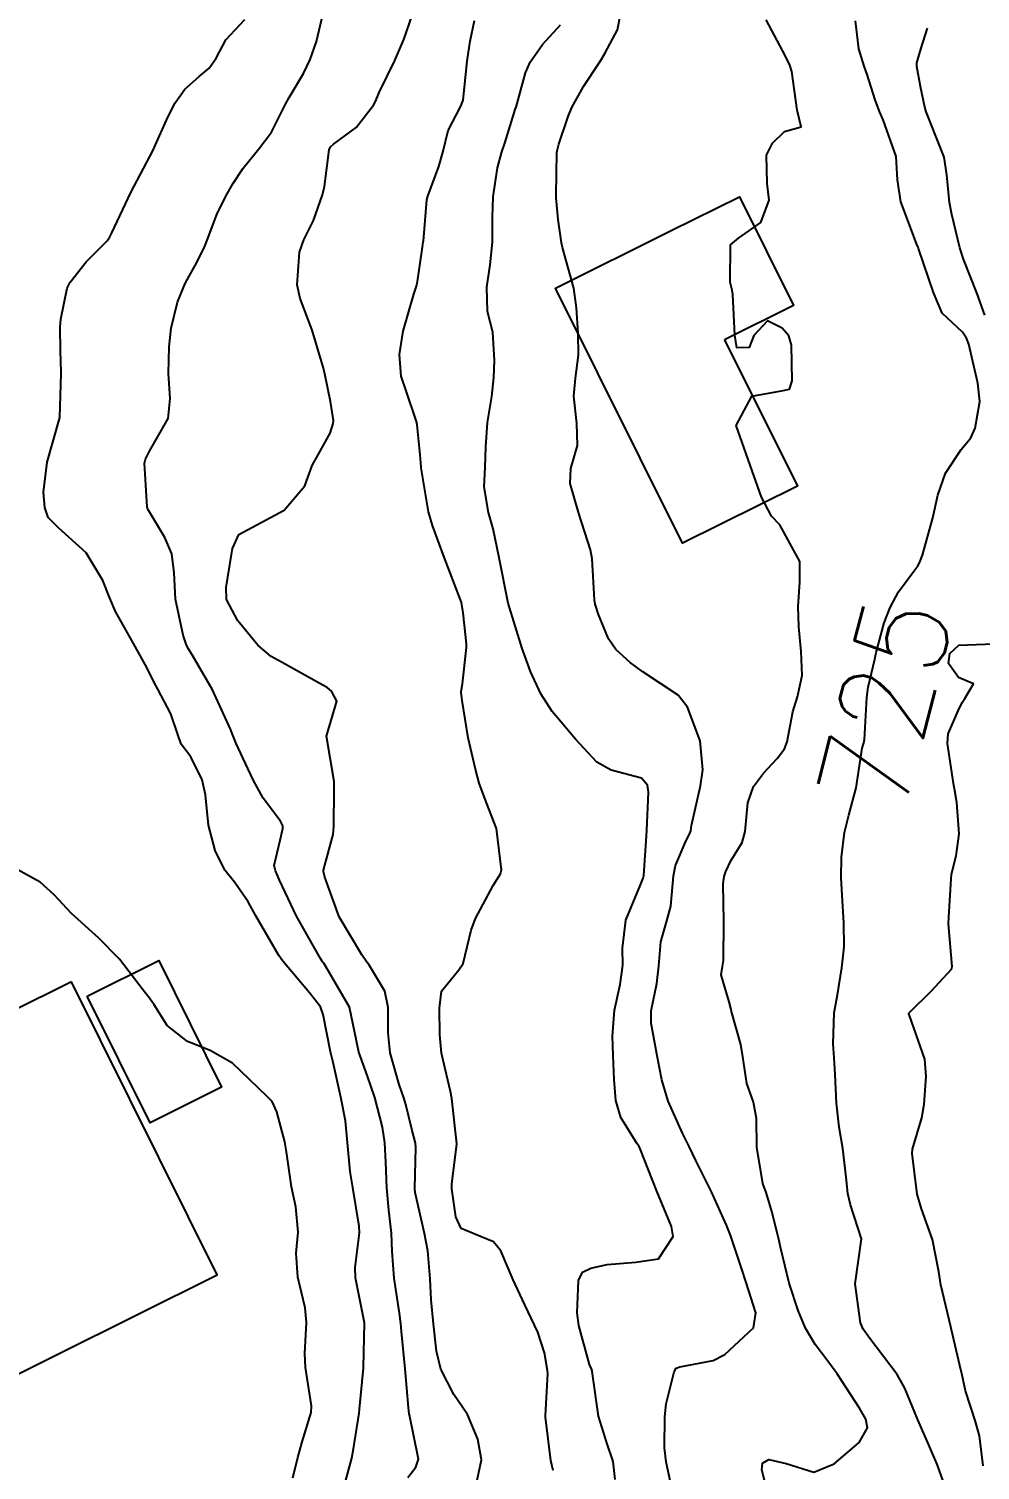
# Model space of a CAD drawing. Header units: metres. Extents: x 298520 to 308411, y 7433745 to 7450750.
# Drawn here: x 305137.4 to 305179.6, y 7438328.6 to 7438392.5 of the extents above; entities that cross this region are included whole.
import ezdxf
from ezdxf.enums import TextEntityAlignment as Align

# ---------------------------------------------------------------- set-up
doc = ezdxf.new("R2010")
doc.units = ezdxf.units.M
doc.header["$LTSCALE"] = 10
for name, color, linetype in [('Cotas', 45, 'Continuous'), ('Curvas de Nivel 1m', 11, 'Continuous'), ('Curvas de Nivel 5m', 15, 'Continuous'), ('Edificações', 30, 'Continuous')]:
    doc.layers.add(name, color=color, linetype=linetype)
doc.styles.add('Style-STANDARD', font='STANDARD.shx')

msp = doc.modelspace()

# ---------------------------------------------------------------- linework, layer by layer
at = {"layer": 'Curvas de Nivel 1m', "flags": 128}
for points, elevation in [([(305151.36, 7438327.939), (305151.674, 7438329.135), (305151.76, 7438329.552), (305152.005, 7438331.132), (305152.026, 7438331.302), (305152.201, 7438333.13), (305152.202, 7438333.151), (305152.243, 7438335.13), (305151.838, 7438337.134), (305151.829, 7438337.583), (305152.017, 7438339.133), (305152.008, 7438339.42), (305151.724, 7438341.136), (305151.613, 7438341.847), (305151.494, 7438343.138), (305151.397, 7438344.095), (305151.192, 7438345.142), (305150.846, 7438346.686), (305150.742, 7438347.147), (305150.409, 7438348.808), (305150.293, 7438349.151), (305149.809, 7438349.766), (305148.624, 7438351.168), (305148.437, 7438351.432), (305147.43, 7438353.185), (305147.085, 7438353.807), (305146.478, 7438354.672), (305146.052, 7438355.204), (305145.626, 7438356.079), (305145.32, 7438357.212), (305145.183, 7438358.557), (305145.043, 7438359.215), (305144.543, 7438360.242), (305144.115, 7438360.793), (305143.957, 7438361.229), (305143.655, 7438362.145), (305143.069, 7438363.243), (305142.903, 7438363.563), (305142.592, 7438364.192), (305141.996, 7438365.256), (305141.202, 7438366.687), (305140.944, 7438367.267), (305140.641, 7438368.051), (305139.899, 7438369.278), (305138.664, 7438370.396), (305138.218, 7438370.846), (305138.06, 7438371.299), (305138.01, 7438371.973), (305138.164, 7438373.298), (305138.723, 7438375.29), (305138.794, 7438377.238), (305138.793, 7438377.29), (305138.757, 7438378.245), (305138.743, 7438379.29), (305138.776, 7438379.646), (305139.06, 7438381.018), (305139.181, 7438381.286), (305139.904, 7438382.181), (305140.821, 7438383.12), (305140.887, 7438383.204), (305140.925, 7438383.268), (305141.034, 7438383.476), (305141.885, 7438385.254), (305142.862, 7438387.138), (305142.893, 7438387.209), (305142.906, 7438387.24), (305143.518, 7438388.599), (305143.848, 7438389.23), (305144.275, 7438389.85), (305144.905, 7438390.406), (305145.355, 7438390.769), (305145.666, 7438391.212), (305146.099, 7438392.035), (305146.939, 7438392.925)], 718), ([(305154.165, 7438328.274), (305154.526, 7438328.74), (305154.644, 7438329.095), (305154.234, 7438331.059), (305154.223, 7438331.1), (305154.197, 7438331.378), (305154.047, 7438333.103), (305153.884, 7438334.75), (305153.848, 7438335.106), (305153.791, 7438335.566), (305153.553, 7438337.111), (305153.474, 7438338.301), (305153.437, 7438339.113), (305153.323, 7438340.135), (305153.229, 7438341.116), (305153.193, 7438342.254), (305153.151, 7438343.118), (305153.041, 7438343.811), (305152.704, 7438345.125), (305152.377, 7438346.069), (305151.986, 7438347.134), (305151.895, 7438347.638), (305151.575, 7438349.138), (305150.432, 7438351.087), (305150.385, 7438351.15), (305150.294, 7438351.292), (305149.222, 7438353.162), (305148.479, 7438354.766), (305148.351, 7438355.041), (305148.293, 7438355.173), (305148.241, 7438355.42), (305148.503, 7438356.534), (305148.622, 7438357.058), (305148.618, 7438357.169), (305148.515, 7438357.377), (305147.748, 7438358.405), (305147.317, 7438359.188), (305147.065, 7438359.718), (305146.549, 7438360.828), (305146.398, 7438361.202), (305146.293, 7438361.467), (305145.495, 7438363.211), (305144.598, 7438364.752), (305144.418, 7438365.04), (305144.338, 7438365.224), (305144.2, 7438365.635), (305143.854, 7438367.232), (305143.807, 7438368.395), (305143.701, 7438369.234), (305143.384, 7438369.963), (305142.672, 7438371.143), (305142.616, 7438371.251), (305142.6, 7438371.325), (305142.491, 7438373.252), (305142.523, 7438373.433), (305142.708, 7438373.792), (305143.537, 7438375.238), (305143.627, 7438376.132), (305143.547, 7438377.238), (305143.579, 7438378.419), (305143.662, 7438379.237), (305143.943, 7438380.391), (305144.292, 7438381.225), (305144.466, 7438381.556), (305144.807, 7438382.155), (305145.158, 7438382.876), (305145.291, 7438383.215), (305145.712, 7438384.333), (305146.151, 7438385.207), (305146.404, 7438385.647), (305146.854, 7438386.334), (305147.554, 7438387.19), (305148.116, 7438387.939), (305148.746, 7438389.172), (305148.896, 7438389.469), (305149.538, 7438390.532), (305149.837, 7438391.161), (305150.121, 7438391.962), (305150.398, 7438393.155)], 719), ([(305160.612, 7438328.582), (305160.514, 7438329.027), (305160.268, 7438330.953), (305160.266, 7438331.029), (305160.371, 7438332.878), (305160.365, 7438333.029), (305160.231, 7438333.809), (305159.929, 7438334.724), (305159.79, 7438335.037), (305159.361, 7438335.934), (305158.841, 7438337.044), (305158.286, 7438338.328), (305157.96, 7438338.725), (305157.144, 7438339.067), (305156.532, 7438339.313), (305156.3, 7438339.831), (305156.112, 7438341.082), (305156.116, 7438341.282), (305156.343, 7438343.08), (305156.121, 7438345.082), (305156.055, 7438345.396), (305155.664, 7438347.087), (305155.58, 7438347.91), (305155.567, 7438349.088), (305155.664, 7438349.844), (305156.43, 7438350.796), (305156.626, 7438351.077), (305156.977, 7438352.551), (305157.169, 7438353.069), (305157.95, 7438354.53), (305158.279, 7438355.053), (305158.313, 7438355.225), (305158.098, 7438357.056), (305157.656, 7438358.195), (305157.333, 7438359.068), (305157.162, 7438359.694), (305156.84, 7438361.076), (305156.578, 7438362.735), (305156.528, 7438363.081), (305156.526, 7438363.138), (305156.587, 7438363.478), (305156.77, 7438365.077), (305156.769, 7438365.242), (305156.618, 7438366.62), (305156.545, 7438367.081), (305156.502, 7438367.204), (305155.778, 7438369.089), (305155.264, 7438370.497), (305155.086, 7438371.096), (305154.756, 7438373.046), (305154.752, 7438373.1), (305154.708, 7438373.633), (305154.573, 7438374.954), (305154.547, 7438375.103), (305154.093, 7438376.466), (305153.866, 7438377.113), (305153.792, 7438378.08), (305153.961, 7438379.112), (305154.438, 7438380.753), (305154.548, 7438381.104), (305154.59, 7438381.309), (305154.819, 7438382.838), (305154.85, 7438383.072), (305154.854, 7438383.1), (305155.005, 7438384.934), (305155.046, 7438385.098), (305155.541, 7438386.408), (305155.726, 7438387.091), (305155.96, 7438388.005), (305156.519, 7438389.084), (305156.618, 7438389.361), (305156.796, 7438391.081), (305156.811, 7438391.185), (305156.926, 7438391.976), (305157.123, 7438392.894)], 721), ([(305166.027, 7438327.089), (305165.63, 7438328.965), (305165.556, 7438329.589), (305165.564, 7438330.966), (305165.629, 7438331.538), (305165.986, 7438332.962), (305166.061, 7438333.126), (305166.225, 7438333.189), (305167.708, 7438333.465), (305168.231, 7438333.732), (305169.494, 7438334.921), (305169.598, 7438335.574), (305169.176, 7438336.926), (305168.948, 7438337.598), (305168.51, 7438338.937), (305168.453, 7438339.096), (305168.298, 7438339.473), (305167.628, 7438340.947), (305166.947, 7438342.34), (305166.644, 7438342.957), (305166.349, 7438343.543), (305165.714, 7438344.966), (305165.438, 7438345.908), (305165.222, 7438346.972), (305164.953, 7438348.429), (305164.958, 7438348.975), (305165.209, 7438350.188), (305165.303, 7438350.971), (305165.391, 7438352.029), (305165.653, 7438352.968), (305165.828, 7438353.607), (305165.956, 7438354.965), (305166.033, 7438355.421), (305166.506, 7438356.519), (305166.661, 7438356.808), (305166.713, 7438356.957), (305166.751, 7438357.193), (305167.142, 7438358.951), (305167.255, 7438359.664), (305167.126, 7438360.951), (305166.575, 7438362.441), (305166.163, 7438362.964), (305164.593, 7438363.999), (305164.025, 7438364.417), (305163.388, 7438364.998), (305163.066, 7438365.462), (305162.618, 7438366.549), (305162.472, 7438367.012), (305162.447, 7438367.191), (305162.345, 7438369.013), (305162.263, 7438369.408), (305161.745, 7438371.019), (305161.367, 7438372.349), (305161.401, 7438373.023), (305161.689, 7438374.044), (305161.656, 7438375.021), (305161.524, 7438376.233), (305161.604, 7438377.021), (305161.736, 7438378.043), (305161.714, 7438379.021), (305161.653, 7438380.153), (305161.525, 7438381.023), (305161.026, 7438382.822), (305160.977, 7438383.028), (305160.833, 7438384.066), (305160.741, 7438385.031), (305160.74, 7438385.135), (305160.778, 7438387.031), (305160.786, 7438387.109), (305160.868, 7438387.399), (305161.282, 7438388.631), (305161.443, 7438389.024), (305161.96, 7438389.962), (305162.659, 7438391.013), (305162.756, 7438391.17), (305162.92, 7438391.455), (305163.463, 7438392.474), (305163.563, 7438393.001)], 723), ([(305170.158, 7438327.455), (305169.87, 7438328.614), (305169.9, 7438328.914), (305170.175, 7438329.073), (305170.947, 7438328.902), (305172.169, 7438328.519), (305173.073, 7438328.877), (305174.183, 7438329.834), (305174.561, 7438330.485), (305174.474, 7438330.857), (305174.2, 7438331.352), (305173.213, 7438332.875), (305172.79, 7438333.443), (305172.236, 7438334.168), (305171.805, 7438334.894), (305171.475, 7438335.678), (305171.086, 7438336.902), (305170.701, 7438338.494), (305170.609, 7438338.907), (305170.305, 7438340.079), (305170.116, 7438340.718), (305170.055, 7438340.914), (305169.916, 7438341.319), (305169.651, 7438342.92), (305169.636, 7438344.201), (305169.498, 7438344.923), (305169.195, 7438345.747), (305169.024, 7438346.931), (305168.943, 7438347.477), (305168.525, 7438348.938), (305168.502, 7438349.027), (305168.417, 7438349.377), (305168.068, 7438350.574), (305168.117, 7438350.935), (305168.165, 7438351.206), (305168.179, 7438352.934), (305168.146, 7438354.602), (305168.192, 7438354.934), (305168.268, 7438355.152), (305168.493, 7438355.617), (305168.991, 7438356.439), (305169.127, 7438356.924), (305169.249, 7438358.199), (305169.497, 7438358.92), (305169.948, 7438359.507), (305170.545, 7438360.164), (305170.866, 7438360.591), (305170.993, 7438360.906), (305171.241, 7438362.235), (305171.452, 7438362.901), (305171.651, 7438363.84), (305171.608, 7438364.9), (305171.516, 7438365.998), (305171.478, 7438366.901), (305171.556, 7438367.984), (305171.559, 7438368.901), (305170.669, 7438370.516), (305170.296, 7438370.914), (305169.852, 7438371.752), (305169.433, 7438372.923), (305168.723, 7438374.93), (305169.423, 7438376.236), (305170.738, 7438376.468), (305171.099, 7438376.546), (305171.212, 7438376.905), (305171.177, 7438378.496), (305171.059, 7438378.907), (305170.776, 7438379.244), (305170.126, 7438379.57), (305169.506, 7438378.923), (305169.3, 7438378.39), (305168.765, 7438378.379), (305168.675, 7438378.931), (305168.588, 7438380.73), (305168.551, 7438380.934), (305168.456, 7438381.277), (305168.48, 7438382.935), (305168.826, 7438383.237), (305169.829, 7438383.924), (305170.194, 7438384.916), (305170.106, 7438385.662), (305170.077, 7438386.918), (305170.334, 7438387.452), (305170.879, 7438387.97), (305171.612, 7438388.173), (305171.439, 7438388.905), (305171.192, 7438390.625), (305171.113, 7438390.908), (305170.919, 7438391.31), (305170.064, 7438392.919)], 724), ([(305163.365, 7438328.192), (305163.278, 7438328.993), (305162.999, 7438329.816), (305162.619, 7438331.004), (305162.355, 7438332.874), (305162.339, 7438333.008), (305162.305, 7438333.09), (305162.226, 7438333.288), (305161.757, 7438335.015), (305161.682, 7438335.585), (305161.742, 7438337.015), (305161.91, 7438337.38), (305162.278, 7438337.557), (305163.003, 7438337.722), (305164.281, 7438337.829), (305165.284, 7438337.969), (305165.936, 7438338.964), (305165.858, 7438339.404), (305165.207, 7438340.971), (305164.465, 7438342.855), (305164.405, 7438342.979), (305164.344, 7438343.078), (305163.608, 7438344.244), (305163.389, 7438344.995), (305163.313, 7438345.932), (305163.268, 7438346.997), (305163.249, 7438347.844), (305163.336, 7438348.996), (305163.578, 7438350.146), (305163.7, 7438350.991), (305163.691, 7438351.745), (305163.828, 7438352.99), (305164.479, 7438354.564), (305164.609, 7438354.852), (305164.629, 7438354.979), (305164.751, 7438356.736), (305164.769, 7438356.977), (305164.835, 7438358.672), (305164.798, 7438358.977), (305164.536, 7438359.289), (305163.184, 7438359.645), (305162.543, 7438359.996), (305161.602, 7438361.02), (305160.571, 7438362.24), (305160.061, 7438363.035), (305159.607, 7438364.026), (305159.231, 7438365.044), (305158.623, 7438367.05), (305158.22, 7438369.056), (305157.955, 7438370.35), (305157.737, 7438371.064), (305157.556, 7438372.201), (305157.595, 7438373.067), (305157.632, 7438373.987), (305157.704, 7438375.065), (305157.89, 7438376.218), (305157.982, 7438377.061), (305158.003, 7438377.812), (305157.93, 7438379.063), (305157.705, 7438379.989), (305157.67, 7438381.067), (305157.821, 7438382.052), (305157.928, 7438383.063), (305157.917, 7438384.147), (305157.949, 7438385.063), (305158.148, 7438386.352), (305158.341, 7438387.058), (305158.469, 7438387.455), (305158.889, 7438388.794), (305158.947, 7438388.994), (305158.964, 7438389.049), (305159.388, 7438390.565), (305159.597, 7438391.043), (305160.143, 7438391.82), (305160.938, 7438392.694)], 722), ([(305179.763, 7438379.82), (305179.404, 7438380.804), (305178.815, 7438382.299), (305178.643, 7438382.813), (305178.302, 7438384.282), (305178.185, 7438384.82), (305178.077, 7438386.044), (305177.96, 7438386.824), (305177.332, 7438388.388), (305177.154, 7438388.836), (305177.104, 7438389.046), (305176.904, 7438389.967), (305176.739, 7438390.842), (305176.742, 7438391.016), (305176.925, 7438391.619), (305177.221, 7438392.553)], 726), ([(305179.691, 7438328.797), (305179.516, 7438330.13), (305179.335, 7438330.803), (305178.908, 7438332.114), (305178.75, 7438332.812), (305178.657, 7438333.243), (305178.276, 7438334.82), (305178.245, 7438334.951), (305177.813, 7438336.825), (305177.713, 7438337.391), (305177.432, 7438338.829), (305176.952, 7438340.188), (305176.755, 7438340.836), (305176.532, 7438342.646), (305176.556, 7438342.838), (305176.969, 7438344.221), (305177.072, 7438344.833), (305177.157, 7438346.056), (305177.096, 7438346.833), (305176.412, 7438348.763), (305176.389, 7438348.84), (305176.391, 7438348.863), (305176.413, 7438348.893), (305177.39, 7438349.864), (305178.276, 7438350.822), (305178.312, 7438350.944), (305178.149, 7438352.823), (305178.158, 7438353.131), (305178.259, 7438354.822), (305178.282, 7438355.025), (305178.493, 7438355.852), (305178.627, 7438356.818), (305178.524, 7438358.214), (305178.416, 7438358.821), (305178.388, 7438358.968), (305178.105, 7438360.824), (305178.134, 7438361.249), (305178.575, 7438362.282), (305178.758, 7438362.64), (305178.871, 7438362.816), (305179.25, 7438363.47), (305178.592, 7438363.754), (305178.151, 7438364.369), (305178.204, 7438364.816), (305178.607, 7438365.18), (305180.154, 7438365.248)], 726), ([(305149.063, 7438328.261), (305149.286, 7438329.159), (305149.473, 7438329.865), (305149.874, 7438331.153), (305149.897, 7438331.453), (305149.627, 7438333.156), (305149.603, 7438333.783), (305149.676, 7438335.156), (305149.604, 7438335.805), (305149.293, 7438337.16), (305149.213, 7438338.232), (305149.294, 7438339.16), (305149.191, 7438340.274), (305149.007, 7438341.163), (305148.777, 7438342.725), (305148.704, 7438343.166), (305148.356, 7438344.493), (305148.142, 7438344.954), (305147.929, 7438345.177), (305146.385, 7438346.658), (305145.393, 7438347.21), (305144.397, 7438347.618), (305143.492, 7438348.322), (305142.913, 7438349.243), (305142.702, 7438349.531), (305142.419, 7438349.883), (305141.381, 7438351.261), (305140.447, 7438352.206), (305139.24, 7438353.282), (305138.471, 7438354.109), (305137.855, 7438354.678), (305136.698, 7438355.317)], 717)]:
    msp.add_lwpolyline(points, dxfattribs=dict(at, elevation=elevation))
at = {"layer": 'Curvas de Nivel 5m', "flags": 128}
for points, elevation in [([(305157.213, 7438328.019), (305157.436, 7438329.067), (305157.272, 7438329.98), (305156.814, 7438331.074), (305156.206, 7438331.956), (305155.623, 7438333.086), (305155.44, 7438333.879), (305155.298, 7438335.089), (305155.201, 7438336.149), (305155.162, 7438337.091), (305155.048, 7438338.33), (305154.907, 7438339.094), (305154.494, 7438340.916), (305154.473, 7438341.098), (305154.526, 7438342.912), (305154.507, 7438343.098), (305154.349, 7438343.719), (305154.069, 7438344.813), (305153.983, 7438345.106), (305153.778, 7438345.703), (305153.383, 7438347.115), (305153.288, 7438348.003), (305153.29, 7438349.117), (305153.15, 7438349.849), (305152.432, 7438351.024), (305152.352, 7438351.131), (305152.121, 7438351.45), (305151.122, 7438353.143), (305150.48, 7438354.903), (305150.43, 7438355.151), (305150.431, 7438355.204), (305150.487, 7438355.434), (305150.859, 7438356.795), (305150.889, 7438357.146), (305150.894, 7438358.782), (305150.904, 7438359.146), (305150.553, 7438361.15), (305151.021, 7438362.701), (305150.784, 7438363.148), (305150.584, 7438363.308), (305150.233, 7438363.507), (305148.595, 7438364.414), (305148.104, 7438364.683), (305147.508, 7438365.186), (305146.619, 7438366.262), (305146.127, 7438367.205), (305146.103, 7438367.74), (305146.35, 7438369.203), (305146.386, 7438369.472), (305146.662, 7438370.094), (305148.673, 7438371.17), (305149.594, 7438372.256), (305149.922, 7438373.158), (305150.2, 7438373.663), (305150.717, 7438374.59), (305150.852, 7438375.018), (305150.867, 7438375.149), (305150.731, 7438375.999), (305150.499, 7438377.152), (305150.428, 7438377.473), (305149.916, 7438379.159), (305149.387, 7438380.564), (305149.256, 7438381.165), (305149.365, 7438382.615), (305149.558, 7438383.163), (305149.974, 7438384.016), (305150.38, 7438385.155), (305150.47, 7438385.531), (305150.682, 7438387.152), (305150.731, 7438387.286), (305150.867, 7438387.403), (305151.88, 7438388.138), (305152.638, 7438389.133), (305152.725, 7438389.301), (305152.899, 7438389.689), (305153.591, 7438391.12), (305153.99, 7438392.051), (305154.354, 7438393.109)], 720), ([(305178.159, 7438327.401), (305177.654, 7438328.825), (305177.255, 7438329.757), (305176.785, 7438330.834), (305176.214, 7438332.235), (305175.877, 7438332.843), (305174.656, 7438334.439), (305174.359, 7438334.859), (305174.247, 7438335.13), (305174.015, 7438336.864), (305174.293, 7438338.86), (305173.803, 7438340.363), (305173.683, 7438340.869), (305173.604, 7438341.59), (305173.461, 7438342.873), (305173.293, 7438343.817), (305173.179, 7438344.878), (305173.12, 7438346.141), (305173.079, 7438346.88), (305173.029, 7438347.51), (305173.082, 7438348.88), (305173.221, 7438349.678), (305173.418, 7438350.875), (305173.513, 7438351.808), (305173.508, 7438352.874), (305173.447, 7438353.85), (305173.394, 7438354.876), (305173.405, 7438355.789), (305173.531, 7438356.875), (305173.734, 7438357.652), (305174.053, 7438358.867), (305174.313, 7438360.626), (305174.388, 7438360.862), (305174.419, 7438360.998), (305174.524, 7438362.861), (305174.588, 7438363.32), (305174.886, 7438364.571), (305174.943, 7438364.857), (305175.296, 7438366.173), (305175.555, 7438366.851), (305175.931, 7438367.55), (305176.648, 7438368.526), (305176.788, 7438368.701), (305176.867, 7438368.837), (305176.996, 7438369.174), (305177.446, 7438370.828), (305177.671, 7438371.842), (305178.011, 7438372.82), (305178.714, 7438373.871), (305179.144, 7438374.38), (305179.333, 7438374.804), (305179.542, 7438375.995), (305179.442, 7438376.803), (305179.046, 7438378.53), (305178.943, 7438378.808), (305178.775, 7438379.064), (305177.874, 7438379.914), (305177.482, 7438380.83), (305176.822, 7438382.779), (305176.796, 7438382.84), (305176.778, 7438382.886), (305176.031, 7438384.848), (305175.885, 7438385.817), (305175.821, 7438386.85), (305175.253, 7438388.49), (305175.093, 7438388.858), (305174.898, 7438389.377), (305174.534, 7438390.491), (305174.405, 7438390.868), (305174.166, 7438391.63), (305174.024, 7438392.874)], 725)]:
    msp.add_lwpolyline(points, dxfattribs=dict(at, elevation=elevation))
at = {"layer": 'Edificações'}
msp.add_lwpolyline([(305168.218, 7438378.73), (305171.449, 7438372.241), (305166.349, 7438369.703), (305160.717, 7438381.016), (305165.817, 7438383.555), (305168.87, 7438385.075), (305171.272, 7438380.25), (305168.218, 7438378.73)], dxfattribs=at)
for points in [[(305139.942, 7438349.621), (305143.115, 7438351.2), (305145.907, 7438345.59), (305142.735, 7438344.011)], [(305139.24, 7438350.263), (305128.501, 7438344.917), (305134.971, 7438331.922), (305145.71, 7438337.268)]]:
    msp.add_lwpolyline(points, close=True, dxfattribs=at)

# ---------------------------------------------------------------- texts
at = {"layer": 'Cotas', "style": 'Style-STANDARD'}
msp.add_text('725', height=4, rotation=75.69225, dxfattribs=at).set_placement((305175.344, 7438362.624, 725), align=Align.MIDDLE_CENTER)

doc.saveas('drawing.dxf')
